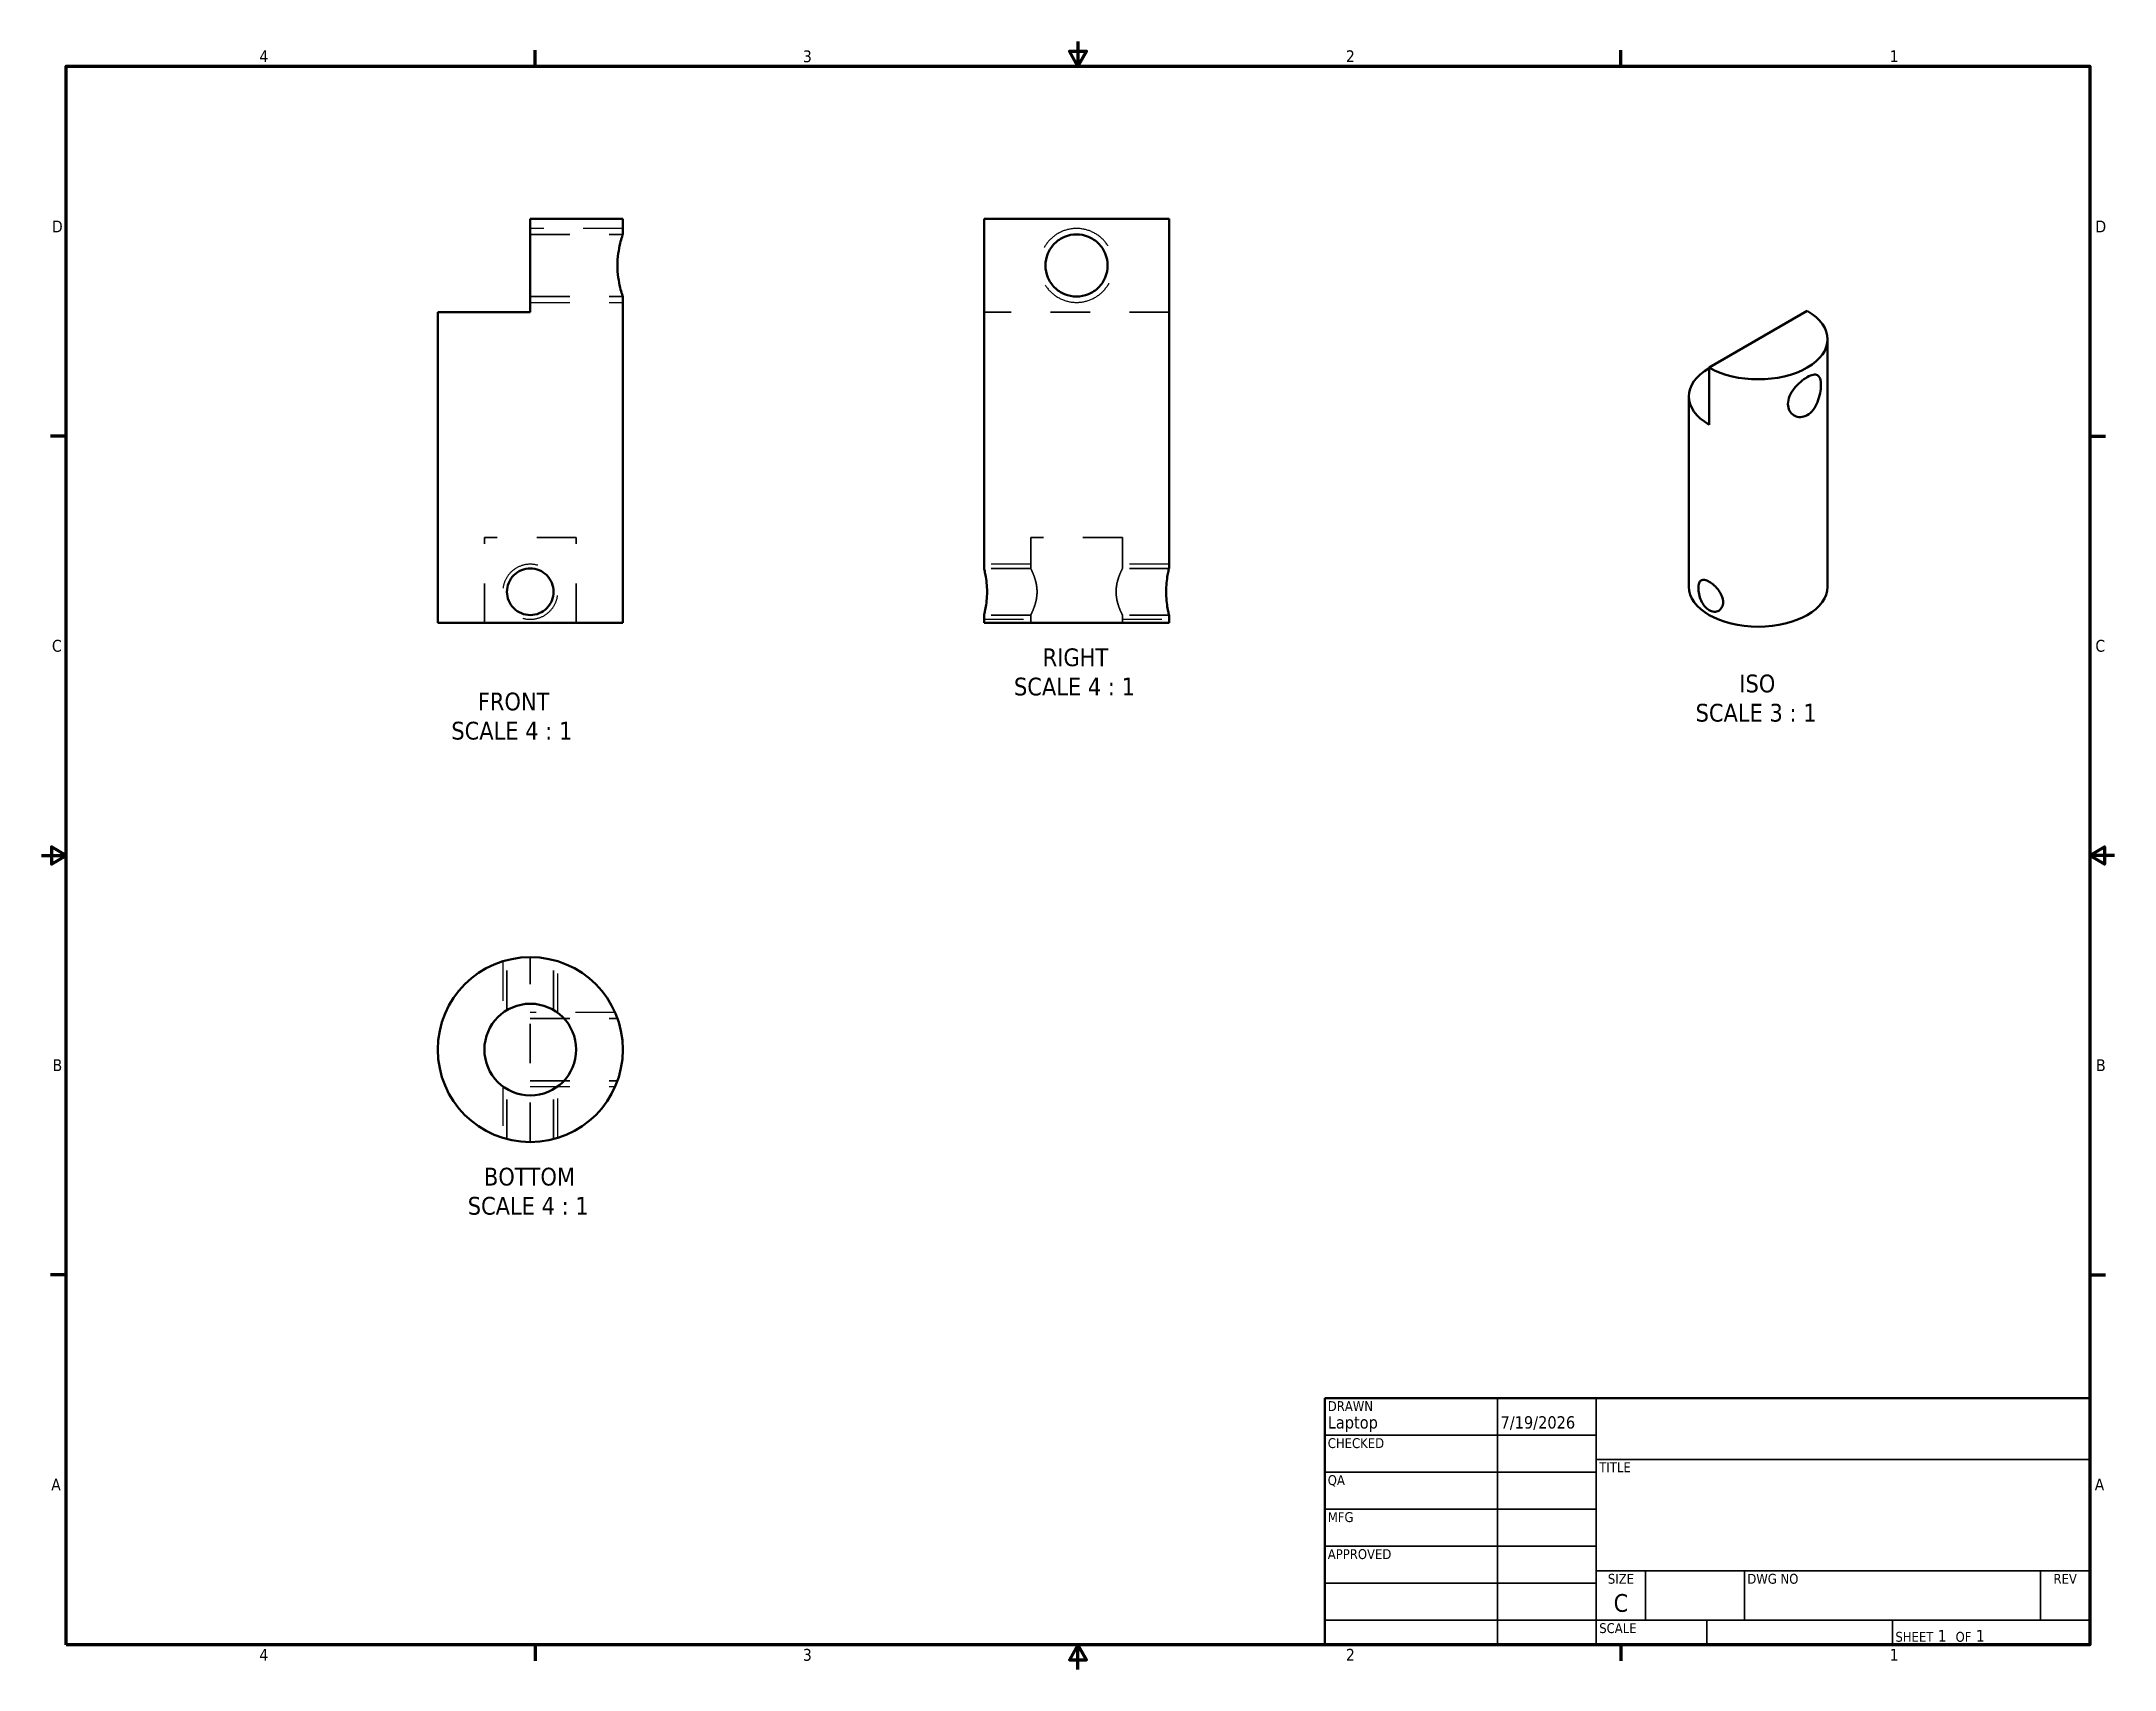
# Model space of a CAD drawing. Header units: inches. Extents: x 0.12 to 5.38, y 0.06 to 4.19.
import ezdxf
from ezdxf.enums import TextEntityAlignment as Align

# ---------------------------------------------------------------- set-up
doc = ezdxf.new("R2010")
doc.units = ezdxf.units.IN
doc.header["$LTSCALE"] = 0.25
doc.header["$MEASUREMENT"] = 0
doc.linetypes.add('DASHED', pattern=[0.2067, 0.1654, -0.0413])
for name, color, linetype, lineweight in [('Border (ANSI)', 7, 'Continuous', 70), ('Hidden (ANSI)', 7, 'DASHED', 35), ('Hidden Narrow (ANSI)', 7, 'DASHED', 25), ('Symbol (ANSI)', 7, 'Continuous', 25), ('Title (ANSI)', 7, 'Continuous', 50), ('Visible (ANSI)', 7, 'Continuous', 50)]:
    doc.layers.add(name, color=color, linetype=linetype, lineweight=lineweight)
doc.styles.add('Label Text (ANSI)', font='tahoma.ttf')
doc.styles.add('Note Text (ANSI)', font='tahoma.ttf')
doc.styles.add('Text Style30', font='tahoma.ttf')
doc.styles.add('Text Style38', font='tahoma.ttf')
doc.styles.add('Text Style39', font='tahoma.ttf')

# ---------------------------------------------------------------- blocks, each defined once
blk = doc.blocks.new('Borders Default Border')
at = {"layer": 'Border (ANSI)'}
for p, q in [((5.5, 16.5), (5.5, 16.66)), ((16.5, 16.5), (16.5, 16.66)), ((0.75, 12.75), (0.59, 12.75)), ((21.25, 12.75), (21.41, 12.75)), ((0.75, 4.25), (0.59, 4.25)), ((21.25, 4.25), (21.41, 4.25)), ((5.5, 0.5), (5.5, 0.34)), ((16.5, 0.5), (16.5, 0.34))]:
    blk.add_line(p, q, dxfattribs=at)
at = {"layer": 'Border (ANSI)', "flags": 128}
for points in [[(11, 16.75), (11, 16.5), (10.913, 16.65), (11.087, 16.65), (11, 16.5)], [(0.75, 0.5), (0.75, 16.5), (21.25, 16.5), (21.25, 0.5), (0.75, 0.5)], [(0.5, 8.5), (0.75, 8.5), (0.6, 8.587), (0.6, 8.413), (0.75, 8.5)], [(21.5, 8.5), (21.25, 8.5), (21.4, 8.587), (21.4, 8.413), (21.25, 8.5)], [(11, 0.25), (11, 0.5), (10.913, 0.35), (11.087, 0.35), (11, 0.5)]]:
    blk.add_lwpolyline(points, dxfattribs=at)
at = {"layer": 'Border (ANSI)', "char_height": 0.12, "attachment_point": 7, "style": 'Note Text (ANSI)'}
for s, insert in [('4', (2.708, 16.54)), ('3', (8.213, 16.537)), ('2', (13.714, 16.54)), ('1', (19.223, 16.54)), ('D', (0.606, 14.815)), ('D', (21.306, 14.815)), ('C', (0.606, 10.563)), ('C', (21.306, 10.563)), ('B', (0.613, 6.315)), ('B', (21.313, 6.315)), ('A', (0.599, 2.065)), ('A', (21.299, 2.065)), ('4', (2.708, 0.34)), ('3', (8.213, 0.337)), ('2', (13.714, 0.34)), ('1', (19.223, 0.34))]:
    blk.add_mtext(s, dxfattribs=dict(at, insert=insert))
blk = doc.blocks.new('Title Blocks ANSI - Large')
at = {"layer": 'Title (ANSI)'}
for p, q in [((5, 7.45), (5, 4.95)), ((12.75, 7.45), (5, 7.45)), ((12.75, 4.95), (12.75, 7.45)), ((5, 4.95), (12.75, 4.95))]:
    blk.add_line(p, q, dxfattribs=at)
at = {"layer": 'Title (ANSI)', "lineweight": 35}
for p, q in [((6.75, 4.95), (6.75, 7.45)), ((7.75, 4.95), (7.75, 7.45)), ((5, 7.075), (7.75, 7.075)), ((7.75, 6.83), (12.75, 6.83)), ((5, 6.7), (7.75, 6.7)), ((5, 6.325), (7.75, 6.325)), ((5, 5.95), (7.75, 5.95)), ((12.75, 5.7), (7.75, 5.7)), ((8.25, 5.2), (8.25, 5.7)), ((9.25, 5.2), (9.25, 5.7)), ((12.25, 5.2), (12.25, 5.7)), ((5, 5.575), (7.75, 5.575)), ((7.75, 5.2), (5, 5.2)), ((12.75, 5.2), (7.75, 5.2)), ((8.87, 5.2), (8.87, 4.95)), ((10.75, 5.2), (10.75, 4.95))]:
    blk.add_line(p, q, dxfattribs=at)
at = {"layer": 'Title (ANSI)', "style": 'Text Style38'}
for s, p in [('DRAWN', (5.03, 7.42)), ('CHECKED', (5.03, 7.045)), ('TITLE', (7.78, 6.8)), ('QA', (5.03, 6.67)), ('MFG', (5.03, 6.295)), ('APPROVED', (5.03, 5.92)), ('DWG NO', (9.28, 5.67)), ('SCALE', (7.78, 5.17))]:
    blk.add_text(s, height=0.1, dxfattribs=at).set_placement(p, align=Align.TOP_LEFT)
for s, p in [('SIZE', (8, 5.67)), ('REV', (12.5, 5.67))]:
    blk.add_text(s, height=0.1, dxfattribs=at).set_placement(p, align=Align.TOP_CENTER)
at = {"layer": 'Title (ANSI)', "insert": (10.78, 4.98), "char_height": 0.12, "attachment_point": 7, "style": 'Note Text (ANSI)'}
blk.add_mtext('\\fTahoma|b0|i0;{\\H0.1000;SHEET}\\fTahoma|b0|i0;{\\H0.1200; 1  }\\fTahoma|b0|i0;{\\H0.1000;OF}\\fTahoma|b0|i0;{\\H0.1200; 1 }', dxfattribs=at)
at = {"layer": 'Title (ANSI)'}
for tag, height, style, p in [('AUTHOR', 0.125, 'Text Style39', (5.03, 7.105)), ('CREATION_DATE', 0.125, 'Text Style39', (6.78, 7.105)), ('CHECKED_BY', 0.125, 'Text Style39', (5.03, 6.73)), ('CHECKED_DATE', 0.125, 'Text Style39', (6.78, 6.73)), ('MFG_APPROVED_BY', 0.125, 'Text Style39', (5.03, 5.98)), ('MFG_APPROVED_DATE', 0.125, 'Text Style39', (6.78, 5.98)), ('ENG_APPROVED_BY', 0.125, 'Text Style39', (5.03, 5.605)), ('ENG_APPROVAL_DATE', 0.125, 'Text Style39', (6.78, 5.605)), ('PART_NUMBER', 0.18, 'Text Style30', (9.28, 5.23))]:
    blk.add_attdef(tag, text='', height=height, dxfattribs=dict(at, style=style)).set_placement(p, align=Align.BOTTOM_LEFT)
at = {"layer": 'Title (ANSI)', "lineweight": 30, "flags": 63}
blk.add_attdef('COMPANY', text='', height=0.125, dxfattribs=at).set_placement((10.25, 7.14), align=Align.MIDDLE_CENTER)
blk.add_attdef('TITLE', text='', height=0.18, dxfattribs=at).set_placement((7.78, 6.223), align=Align.MIDDLE_LEFT)
at = {"layer": 'Title (ANSI)'}
for tag, height, style, p in [('Sheet_Size', 0.18, 'Text Style30', (8, 5.375)), ('REVISION_NUMBER', 0.125, 'Text Style39', (12.5, 5.375))]:
    blk.add_attdef(tag, text='', height=height, dxfattribs=dict(at, style=style)).set_placement(p, align=Align.MIDDLE_CENTER)
at = {"layer": 'Title (ANSI)', "lineweight": 30, "flags": 63}
blk.add_attdef('Initial_View_Scale', text='', height=0.12, dxfattribs=at).set_placement((8.84, 4.98), align=Align.BOTTOM_RIGHT)

msp = doc.modelspace()

# ---------------------------------------------------------------- linework, layer by layer
at = {"layer": 'Hidden (ANSI)', "ltscale": 1.133294}
for p, q in [((1.363, 3.6987), (1.5972, 3.6987)), ((1.363, 3.5412), (1.5972, 3.5412)), ((2.9806, 3.5018), (2.5121, 3.5018)), ((1.363, 1.3989), (1.363, 1.8674))]:
    msp.add_line(p, q, dxfattribs=at)
at = {"layer": 'Hidden (ANSI)', "ltscale": 1.009378}
for p, q in [((1.4792, 2.9309), (1.2468, 2.9309)), ((2.8626, 2.9309), (2.6302, 2.9309))]:
    msp.add_line(p, q, dxfattribs=at)
at = {"layer": 'Hidden (ANSI)', "ltscale": 1.047583}
for p, q in [((1.2468, 2.7144), (1.2468, 2.9309)), ((1.4792, 2.7144), (1.4792, 2.9309))]:
    msp.add_line(p, q, dxfattribs=at)
at = {"layer": 'Hidden (ANSI)', "ltscale": 0.599804}
for p, q in [((2.6302, 2.8522), (2.6302, 2.9309)), ((2.8626, 2.8522), (2.8626, 2.9309))]:
    msp.add_line(p, q, dxfattribs=at)
at = {"layer": 'Hidden (ANSI)', "ltscale": 1.142056}
for p, q in [((2.6302, 2.8522), (2.5121, 2.8522)), ((2.9806, 2.8522), (2.8626, 2.8522)), ((2.6302, 2.7341), (2.5121, 2.7341)), ((2.9806, 2.7341), (2.8626, 2.7341))]:
    msp.add_line(p, q, dxfattribs=at)
at = {"layer": 'Hidden (ANSI)', "ltscale": 0.149876}
for p, q in [((2.6302, 2.7144), (2.6302, 2.7341)), ((2.8626, 2.7144), (2.8626, 2.7341))]:
    msp.add_line(p, q, dxfattribs=at)
at = {"layer": 'Hidden (ANSI)', "ltscale": 1.224842}
for p, q in [((1.3039, 1.7333), (1.3039, 1.8599)), ((1.422, 1.7333), (1.422, 1.8599)), ((1.3039, 1.4065), (1.3039, 1.5331)), ((1.422, 1.4065), (1.422, 1.5331))]:
    msp.add_line(p, q, dxfattribs=at)
at = {"layer": 'Hidden (ANSI)', "ltscale": 1.067353}
for p, q in [((1.363, 1.7119), (1.5836, 1.7119)), ((1.363, 1.5545), (1.5836, 1.5545))]:
    msp.add_line(p, q, dxfattribs=at)
at = {"layer": 'Hidden (ANSI)', "ltscale": 0.913913}
for points, knots in [([(2.6463, 2.7931), (2.6463, 2.8007), (2.6453, 2.8087), (2.6421, 2.8232), (2.6399, 2.8297), (2.6359, 2.8401), (2.6339, 2.8446), (2.631, 2.8507), (2.6302, 2.8522), (2.6302, 2.8522)], [0, 0, 0, 0, 0.0577873, 0.0577873, 0.1155746, 0.1155746, 0.1731923, 0.1731923, 0.23081, 0.23081, 0.23081, 0.23081]), ([(2.8626, 2.8522), (2.8626, 2.8522), (2.8618, 2.8507), (2.8589, 2.8446), (2.8568, 2.8401), (2.8529, 2.8297), (2.8507, 2.8232), (2.8474, 2.8087), (2.8465, 2.8007), (2.8465, 2.7931)], [0.6924301, 0.6924301, 0.6924301, 0.6924301, 0.7500478, 0.7500478, 0.8076655, 0.8076655, 0.8654528, 0.8654528, 0.9232401, 0.9232401, 0.9232401, 0.9232401]), ([(2.6302, 2.7341), (2.6302, 2.7341), (2.631, 2.7356), (2.6339, 2.7417), (2.6359, 2.7462), (2.6399, 2.7566), (2.6421, 2.7631), (2.6453, 2.7776), (2.6463, 2.7856), (2.6463, 2.7931)], [0.6924301, 0.6924301, 0.6924301, 0.6924301, 0.7500478, 0.7500478, 0.8076655, 0.8076655, 0.8654528, 0.8654528, 0.9232401, 0.9232401, 0.9232401, 0.9232401]), ([(2.8465, 2.7931), (2.8465, 2.7856), (2.8474, 2.7776), (2.8507, 2.7631), (2.8529, 2.7566), (2.8568, 2.7462), (2.8589, 2.7417), (2.8618, 2.7356), (2.8626, 2.7341), (2.8626, 2.7341)], [0, 0, 0, 0, 0.0577873, 0.0577873, 0.1155746, 0.1155746, 0.1731923, 0.1731923, 0.23081, 0.23081, 0.23081, 0.23081])]:
    msp.add_open_spline(points, degree=3, knots=knots, dxfattribs=at)
at = {"layer": 'Hidden Narrow (ANSI)', "ltscale": 1.133294}
for p, q in [((1.5972, 3.7136), (1.363, 3.7136)), ((1.363, 3.5263), (1.5972, 3.5263))]:
    msp.add_line(p, q, dxfattribs=at)
at = {"layer": 'Hidden Narrow (ANSI)', "ltscale": 1.142056}
for p, q in [((2.6302, 2.8629), (2.5121, 2.8629)), ((2.9806, 2.8629), (2.8626, 2.8629)), ((2.5121, 2.7234), (2.6302, 2.7234)), ((2.8626, 2.7234), (2.9806, 2.7234))]:
    msp.add_line(p, q, dxfattribs=at)
at = {"layer": 'Hidden Narrow (ANSI)', "ltscale": 1.264091}
for p, q in [((1.2933, 1.8568), (1.2933, 1.7262)), ((1.4327, 1.7262), (1.4327, 1.8568)), ((1.2933, 1.5402), (1.2933, 1.4096)), ((1.4327, 1.4096), (1.4327, 1.5402))]:
    msp.add_line(p, q, dxfattribs=at)
at = {"layer": 'Hidden Narrow (ANSI)', "ltscale": 1.038765}
for p, q in [((1.5777, 1.7269), (1.363, 1.7269)), ((1.363, 1.5395), (1.5777, 1.5395))]:
    msp.add_line(p, q, dxfattribs=at)
at = {"layer": 'Hidden Narrow (ANSI)', "ltscale": 1.150945}
for points, knots in [([(2.7464, 3.7136), (2.7345, 3.7136), (2.7219, 3.7112), (2.6988, 3.7016), (2.6884, 3.6944), (2.6719, 3.6779), (2.6647, 3.6675), (2.6551, 3.6444), (2.6527, 3.6318), (2.6527, 3.608), (2.6551, 3.5954), (2.6647, 3.5724), (2.6719, 3.5619), (2.6884, 3.5455), (2.6988, 3.5383), (2.7219, 3.5287), (2.7345, 3.5263), (2.7464, 3.5263)], [0.3629025, 0.3629025, 0.3629025, 0.3629025, 0.4535824, 0.4535824, 0.5442622, 0.5442622, 0.6350336, 0.6350336, 0.7258051, 0.7258051, 0.8165766, 0.8165766, 0.907348, 0.907348, 0.9980278, 0.9980278, 1.0887076, 1.0887076, 1.0887076, 1.0887076]), ([(2.7464, 3.5263), (2.7583, 3.5263), (2.7709, 3.5287), (2.7939, 3.5383), (2.8044, 3.5455), (2.8209, 3.5619), (2.8281, 3.5724), (2.8376, 3.5954), (2.8401, 3.608), (2.8401, 3.6199), (2.8401, 3.6318), (2.8376, 3.6444), (2.8281, 3.6675), (2.8209, 3.6779), (2.8044, 3.6944), (2.7939, 3.7016), (2.7709, 3.7112), (2.7583, 3.7136), (2.7464, 3.7136)], [1.0887076, 1.0887076, 1.0887076, 1.0887076, 1.1793874, 1.1793874, 1.2700672, 1.2700672, 1.3608387, 1.3608387, 1.4516102, 1.4516102, 1.4516102, 1.5423816, 1.5423816, 1.6331531, 1.6331531, 1.7238329, 1.7238329, 1.8145127, 1.8145127, 1.8145127, 1.8145127])]:
    msp.add_open_spline(points, degree=3, knots=knots, dxfattribs=at)
at = {"layer": 'Hidden Narrow (ANSI)', "ltscale": 1.06538}
for points, knots in [([(1.363, 2.8629), (1.3542, 2.8629), (1.3448, 2.8611), (1.3277, 2.8539), (1.3199, 2.8486), (1.3075, 2.8363), (1.3022, 2.8285), (1.2951, 2.8113), (1.2933, 2.802), (1.2933, 2.7843), (1.2951, 2.775), (1.3022, 2.7578), (1.3075, 2.75), (1.3199, 2.7377), (1.3277, 2.7323), (1.3448, 2.7252), (1.3542, 2.7234), (1.363, 2.7234)], [0.2685338, 0.2685338, 0.2685338, 0.2685338, 0.3356575, 0.3356575, 0.4027813, 0.4027813, 0.4699244, 0.4699244, 0.5370675, 0.5370675, 0.6042106, 0.6042106, 0.6713538, 0.6713538, 0.7384775, 0.7384775, 0.8056013, 0.8056013, 0.8056013, 0.8056013]), ([(1.363, 2.7234), (1.3718, 2.7234), (1.3812, 2.7252), (1.3983, 2.7323), (1.4061, 2.7377), (1.4184, 2.75), (1.4238, 2.7578), (1.4309, 2.775), (1.4327, 2.7843), (1.4327, 2.7931), (1.4327, 2.802), (1.4309, 2.8113), (1.4238, 2.8285), (1.4184, 2.8363), (1.4061, 2.8486), (1.3983, 2.8539), (1.3812, 2.8611), (1.3718, 2.8629), (1.363, 2.8629)], [0.8056013, 0.8056013, 0.8056013, 0.8056013, 0.8727251, 0.8727251, 0.9398489, 0.9398489, 1.006992, 1.006992, 1.0741351, 1.0741351, 1.0741351, 1.1412782, 1.1412782, 1.2084213, 1.2084213, 1.2755451, 1.2755451, 1.3426688, 1.3426688, 1.3426688, 1.3426688])]:
    msp.add_open_spline(points, degree=3, knots=knots, dxfattribs=at)
at = {"layer": 'Visible (ANSI)'}
for p, q in [((1.5972, 3.738), (1.363, 3.738)), ((1.363, 3.5018), (1.363, 3.738)), ((1.5972, 3.6987), (1.5972, 3.738)), ((2.9806, 3.738), (2.5121, 3.738)), ((2.5121, 3.5018), (2.5121, 3.738)), ((2.9806, 3.738), (2.9806, 3.5018)), ((1.5972, 2.7144), (1.5972, 3.5412)), ((1.363, 3.5018), (1.1287, 3.5018)), ((1.1287, 2.7144), (1.1287, 3.5018)), ((2.5121, 2.8522), (2.5121, 3.5018)), ((2.9806, 2.8522), (2.9806, 3.5018)), ((4.5969, 3.5046), (4.3484, 3.3612)), ((4.6483, 2.806), (4.6483, 3.4329)), ((4.3484, 3.2165), (4.3484, 3.3612)), ((4.2969, 2.806), (4.2969, 3.2882)), ((2.5121, 2.7144), (2.5121, 2.7341)), ((2.9806, 2.7144), (2.9806, 2.7341)), ((1.1287, 2.7144), (1.5972, 2.7144)), ((2.5121, 2.7144), (2.9806, 2.7144))]:
    msp.add_line(p, q, dxfattribs=at)
for radius in [0.2343, 0.1162]:
    msp.add_circle((1.363, 1.6332), radius, dxfattribs=at)
for centre, major_axis, start_param, end_param in [((4.4726, 3.4329), (0.1757, 0), 3.926991, 7.068583), ((4.4726, 3.2882), (-0.1757, 0), 5.497787, 7.068583), ((4.4726, 2.806), (0.1757, 0), 3.141593, 6.283185)]:
    msp.add_ellipse(centre, major_axis=major_axis, ratio=0.57735, start_param=start_param, end_param=end_param, dxfattribs=at)
for points, knots in [([(1.5972, 3.5412), (1.5972, 3.5412), (1.5965, 3.5432), (1.594, 3.5512), (1.5922, 3.5573), (1.5888, 3.5712), (1.587, 3.58), (1.5844, 3.5994), (1.5836, 3.6099), (1.5836, 3.6299), (1.5844, 3.6405), (1.587, 3.6598), (1.5888, 3.6686), (1.5922, 3.6825), (1.594, 3.6886), (1.5965, 3.6966), (1.5972, 3.6987), (1.5972, 3.6987)], [0.3039253, 0.3039253, 0.3039253, 0.3039253, 0.3798884, 0.3798884, 0.4558515, 0.4558515, 0.5318511, 0.5318511, 0.6078507, 0.6078507, 0.6838503, 0.6838503, 0.7598499, 0.7598499, 0.8358129, 0.8358129, 0.911776, 0.911776, 0.911776, 0.911776]), ([(2.7464, 3.5412), (2.7364, 3.5412), (2.7258, 3.5432), (2.7065, 3.5512), (2.6977, 3.5573), (2.6838, 3.5712), (2.6777, 3.58), (2.6697, 3.5994), (2.6677, 3.6099), (2.6677, 3.6299), (2.6697, 3.6405), (2.6777, 3.6598), (2.6838, 3.6686), (2.6977, 3.6825), (2.7065, 3.6886), (2.7258, 3.6966), (2.7364, 3.6987), (2.7464, 3.6987)], [0.3039253, 0.3039253, 0.3039253, 0.3039253, 0.3798884, 0.3798884, 0.4558515, 0.4558515, 0.5318511, 0.5318511, 0.6078507, 0.6078507, 0.6838503, 0.6838503, 0.7598499, 0.7598499, 0.8358129, 0.8358129, 0.911776, 0.911776, 0.911776, 0.911776]), ([(2.7464, 3.6987), (2.7564, 3.6987), (2.7669, 3.6966), (2.7863, 3.6886), (2.7951, 3.6825), (2.809, 3.6686), (2.8151, 3.6598), (2.8231, 3.6405), (2.8251, 3.6299), (2.8251, 3.6199)], [0.911776, 0.911776, 0.911776, 0.911776, 0.9877391, 0.9877391, 1.0637022, 1.0637022, 1.1397017, 1.1397017, 1.2157013, 1.2157013, 1.2157013, 1.2157013]), ([(2.8251, 3.6199), (2.8251, 3.6099), (2.8231, 3.5994), (2.8151, 3.58), (2.809, 3.5712), (2.7951, 3.5573), (2.7863, 3.5512), (2.7669, 3.5432), (2.7564, 3.5412), (2.7464, 3.5412)], [0, 0, 0, 0, 0.0759996, 0.0759996, 0.1519992, 0.1519992, 0.2279623, 0.2279623, 0.3039253, 0.3039253, 0.3039253, 0.3039253]), ([(4.5969, 3.2406), (4.5916, 3.2376), (4.5856, 3.2358), (4.574, 3.2355), (4.5684, 3.2371), (4.5592, 3.2424), (4.555, 3.2465), (4.5493, 3.2567), (4.5479, 3.2628), (4.5479, 3.275), (4.5493, 3.2819), (4.555, 3.2954), (4.5592, 3.3021), (4.5684, 3.3138), (4.574, 3.3196), (4.5856, 3.3297), (4.5916, 3.334), (4.5969, 3.337)], [0.3039253, 0.3039253, 0.3039253, 0.3039253, 0.3798884, 0.3798884, 0.4558515, 0.4558515, 0.5318511, 0.5318511, 0.6078507, 0.6078507, 0.6838503, 0.6838503, 0.7598499, 0.7598499, 0.8358129, 0.8358129, 0.911776, 0.911776, 0.911776, 0.911776]), ([(4.5969, 3.337), (4.6021, 3.3401), (4.6074, 3.3423), (4.6163, 3.3441), (4.62, 3.3436), (4.6256, 3.3404), (4.6278, 3.3374), (4.6307, 3.3289), (4.6314, 3.3232), (4.6314, 3.3171)], [0.911776, 0.911776, 0.911776, 0.911776, 0.9877391, 0.9877391, 1.0637022, 1.0637022, 1.1397017, 1.1397017, 1.2157013, 1.2157013, 1.2157013, 1.2157013]), ([(4.6314, 3.3171), (4.6314, 3.311), (4.6307, 3.3037), (4.6278, 3.2885), (4.6256, 3.2807), (4.62, 3.2669), (4.6163, 3.26), (4.6074, 3.2483), (4.6021, 3.2437), (4.5969, 3.2406)], [0, 0, 0, 0, 0.0759996, 0.0759996, 0.1519992, 0.1519992, 0.2279623, 0.2279623, 0.3039253, 0.3039253, 0.3039253, 0.3039253]), ([(1.422, 2.7931), (1.422, 2.7857), (1.4206, 2.7778), (1.4145, 2.7632), (1.41, 2.7566), (1.3995, 2.7462), (1.3929, 2.7416), (1.3784, 2.7356), (1.3704, 2.7341), (1.3555, 2.7341), (1.3476, 2.7356), (1.3331, 2.7416), (1.3265, 2.7462), (1.316, 2.7566), (1.3115, 2.7632), (1.3054, 2.7778), (1.3039, 2.7857), (1.3039, 2.8006), (1.3054, 2.8085), (1.3115, 2.8231), (1.316, 2.8297), (1.3265, 2.8401), (1.3331, 2.8447), (1.3476, 2.8507), (1.3555, 2.8522), (1.3704, 2.8522), (1.3784, 2.8507), (1.3929, 2.8447), (1.3995, 2.8401), (1.41, 2.8297), (1.4145, 2.8231), (1.4206, 2.8085), (1.422, 2.8006), (1.422, 2.7931)], [0, 0, 0, 0, 0.0567719, 0.0567719, 0.1135438, 0.1135438, 0.1703075, 0.1703075, 0.2270712, 0.2270712, 0.2838349, 0.2838349, 0.3405986, 0.3405986, 0.3973705, 0.3973705, 0.4541424, 0.4541424, 0.5109143, 0.5109143, 0.5676862, 0.5676862, 0.6244499, 0.6244499, 0.6812136, 0.6812136, 0.7379773, 0.7379773, 0.794741, 0.794741, 0.8515129, 0.8515129, 0.9082848, 0.9082848, 0.9082848, 0.9082848]), ([(2.5121, 2.8522), (2.5121, 2.8522), (2.5125, 2.8507), (2.5139, 2.8447), (2.5149, 2.8401), (2.5168, 2.8297), (2.5179, 2.8231), (2.5193, 2.8085), (2.5197, 2.8006), (2.5197, 2.7931)], [0.6812136, 0.6812136, 0.6812136, 0.6812136, 0.7379773, 0.7379773, 0.794741, 0.794741, 0.8515129, 0.8515129, 0.9082848, 0.9082848, 0.9082848, 0.9082848]), ([(2.9731, 2.7931), (2.9731, 2.8006), (2.9735, 2.8085), (2.9749, 2.8231), (2.9759, 2.8297), (2.9778, 2.8401), (2.9788, 2.8447), (2.9803, 2.8507), (2.9806, 2.8522), (2.9806, 2.8522)], [0, 0, 0, 0, 0.0567719, 0.0567719, 0.1135438, 0.1135438, 0.1703075, 0.1703075, 0.2270712, 0.2270712, 0.2270712, 0.2270712]), ([(2.5197, 2.7931), (2.5197, 2.7857), (2.5193, 2.7778), (2.5179, 2.7632), (2.5168, 2.7566), (2.5149, 2.7462), (2.5139, 2.7416), (2.5125, 2.7356), (2.5121, 2.7341), (2.5121, 2.7341)], [0, 0, 0, 0, 0.0567719, 0.0567719, 0.1135438, 0.1135438, 0.1703075, 0.1703075, 0.2270712, 0.2270712, 0.2270712, 0.2270712]), ([(2.9806, 2.7341), (2.9806, 2.7341), (2.9803, 2.7356), (2.9788, 2.7416), (2.9778, 2.7462), (2.9759, 2.7566), (2.9749, 2.7632), (2.9735, 2.7778), (2.9731, 2.7857), (2.9731, 2.7931)], [0.6812136, 0.6812136, 0.6812136, 0.6812136, 0.7379773, 0.7379773, 0.794741, 0.794741, 0.8515129, 0.8515129, 0.9082848, 0.9082848, 0.9082848, 0.9082848]), ([(4.3837, 2.7668), (4.3837, 2.7622), (4.3827, 2.7577), (4.3788, 2.7502), (4.3758, 2.7472), (4.3693, 2.7434), (4.3652, 2.7424), (4.3568, 2.7427), (4.3524, 2.7441), (4.3445, 2.7487), (4.3405, 2.7521), (4.3335, 2.7607), (4.3305, 2.7658), (4.326, 2.776), (4.3241, 2.7817), (4.3217, 2.7929), (4.3211, 2.7984), (4.3211, 2.8075), (4.3217, 2.8118), (4.3241, 2.8184), (4.326, 2.8207), (4.3305, 2.8234), (4.3335, 2.8238), (4.3405, 2.8226), (4.3445, 2.821), (4.3524, 2.8164), (4.3568, 2.8132), (4.3652, 2.8055), (4.3693, 2.801), (4.3758, 2.792), (4.3788, 2.7868), (4.3827, 2.7765), (4.3837, 2.7713), (4.3837, 2.7668)], [0, 0, 0, 0, 0.0567719, 0.0567719, 0.1135438, 0.1135438, 0.1703075, 0.1703075, 0.2270712, 0.2270712, 0.2838349, 0.2838349, 0.3405986, 0.3405986, 0.3973705, 0.3973705, 0.4541424, 0.4541424, 0.5109143, 0.5109143, 0.5676862, 0.5676862, 0.6244499, 0.6244499, 0.6812136, 0.6812136, 0.7379773, 0.7379773, 0.794741, 0.794741, 0.8515129, 0.8515129, 0.9082848, 0.9082848, 0.9082848, 0.9082848])]:
    msp.add_open_spline(points, degree=3, knots=knots, dxfattribs=at)

# ---------------------------------------------------------------- block references
at = {"xscale": 0.25, "yscale": 0.25, "zscale": 0.25}
msp.add_blockref('Borders Default Border', (0, 0), dxfattribs=at)
msp.add_blockref('Title Blocks ANSI - Large', (2.125, -1.1125), dxfattribs=at).add_auto_attribs({'AUTHOR': 'Laptop', 'CREATION_DATE': '7/19/2026', 'Sheet_Size': 'C'})

# ---------------------------------------------------------------- texts
at = {"layer": 'Symbol (ANSI)', "char_height": 0.045, "attachment_point": 7, "style": 'Label Text (ANSI)'}
for s, insert in [('RIGHT', (2.6605, 2.6038)), ('SCALE 4 : 1', (2.5879, 2.5297)), ('ISO', (4.4248, 2.5375)), ('FRONT', (1.23, 2.4919)), ('SCALE 3 : 1', (4.3141, 2.4634)), ('SCALE 4 : 1', (1.163, 2.4179)), ('BOTTOM', (1.2455, 1.288)), ('SCALE 4 : 1', (1.2045, 1.2141))]:
    msp.add_mtext(s, dxfattribs=dict(at, insert=insert))

doc.saveas('drawing.dxf')
